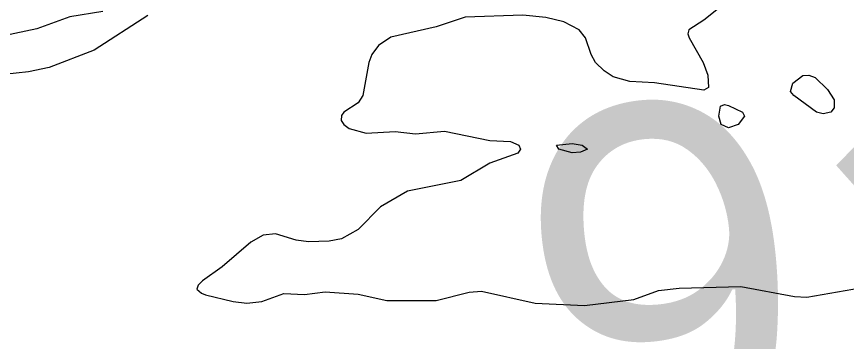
# Model space of a CAD drawing. Extents: x 474277 to 475042, y 254928 to 255625.
# Drawn here: x 474599.52 to 474614.99, y 255597.45 to 255603.51 of the extents above; entities that cross this region are included whole.
import ezdxf

# ---------------------------------------------------------------- set-up
doc = ezdxf.new("R2010")
doc.units = 0
doc.header["$MEASUREMENT"] = 0
doc.layers.add('BaseMapV2_DTM_export_MonNov09090547073261 — entities', color=1, linetype='CONTINUOUS')
doc.styles.get("Standard").update_dxf_attribs({"font": 'romans.shx'})

msp = doc.modelspace()

# ---------------------------------------------------------------- linework, layer by layer
at = {"layer": 'BaseMapV2_DTM_export_MonNov09090547073261 — entities', "color": 15, "linetype": 'Continuous', "true_color": 0xb7484b}
for points in [[(474612.771, 255603.806, 90.25), (474612.319, 255603.448, 90.25), (474612.036, 255603.269, 90.25), (474612.017, 255603.193, 90.25), (474612.045, 255603.116, 90.25), (474612.304, 255602.656, 90.25), (474612.394, 255602.426, 90.25), (474612.403, 255602.196, 90.25), (474612.319, 255602.142, 90.25), (474611.399, 255602.282, 90.25), (474610.938, 255602.303, 90.25), (474610.632, 255602.394, 90.25), (474610.459, 255602.503, 90.25), (474610.303, 255602.656, 90.25), (474610.218, 255602.809, 90.25), (474610.117, 255603.116, 90.25), (474609.993, 255603.269, 90.25), (474609.712, 255603.418, 90.25), (474609.377, 255603.499, 90.25), (474608.945, 255603.541, 90.25), (474607.871, 255603.5, 90.25), (474607.335, 255603.324, 90.25), (474606.491, 255603.13, 90.25), (474606.261, 255602.975, 90.25), (474606.134, 255602.809, 90.25), (474606.08, 255602.656, 90.25), (474605.971, 255602.043, 90.25), (474605.878, 255601.91, 90.25), (474605.613, 255601.736, 90.25), (474605.571, 255601.674, 90.25), (474605.566, 255601.582, 90.25), (474605.613, 255601.506, 90.25), (474605.716, 255601.429, 90.25), (474606.031, 255601.346, 90.25), (474606.568, 255601.375, 90.25), (474606.951, 255601.329, 90.25), (474607.488, 255601.381, 90.25), (474608.331, 255601.209, 90.25), (474608.715, 255601.189, 90.25), (474608.87, 255601.122, 90.25), (474608.903, 255601.046, 90.25), (474608.856, 255600.969, 90.25), (474608.331, 255600.782, 90.25), (474607.795, 255600.465, 90.25), (474606.798, 255600.265, 90.25), (474606.299, 255599.972, 90.25), (474605.878, 255599.548, 90.25), (474605.571, 255599.376, 90.25), (474605.341, 255599.332, 90.25), (474604.958, 255599.318, 90.25), (474604.728, 255599.353, 90.25), (474604.344, 255599.47, 90.25), (474604.114, 255599.447, 90.25), (474603.884, 255599.316, 90.25), (474603.348, 255598.853, 90.25), (474602.983, 255598.592, 90.25), (474602.902, 255598.515, 90.25), (474602.88, 255598.439, 90.25), (474602.962, 255598.362, 90.25), (474603.041, 255598.335, 90.25), (474603.551, 255598.209, 90.25), (474603.808, 255598.177, 90.25), (474604.088, 255598.209, 90.25), (474604.498, 255598.36, 90.25), (474604.881, 255598.34, 90.25), (474605.264, 255598.388, 90.25), (474605.878, 255598.344, 90.25), (474606.415, 255598.229, 90.25), (474607.335, 255598.225, 90.25), (474607.948, 255598.381, 90.25), (474608.178, 255598.4, 90.25), (474609.175, 255598.181, 90.25), (474610.095, 255598.134, 90.25), (474611.015, 255598.249, 90.25), (474611.475, 255598.416, 90.25), (474611.859, 255598.458, 90.25), (474613.009, 255598.489, 90.25), (474614.006, 255598.3, 90.25), (474614.236, 255598.291, 90.25), (474615.232, 255598.461, 90.25)], [(474601.124, 255603.608, 90.75), (474600.511, 255603.508, 90.75), (474599.897, 255603.285, 90.75), (474598.287, 255602.945, 90.75)], [(474601.967, 255603.532, 90.5), (474600.968, 255602.886, 90.5), (474600.127, 255602.564, 90.5), (474599.744, 255602.486, 90.5), (474599.284, 255602.438, 90.5)], [(474614.683, 255601.736, 90.25), (474614.542, 255601.701, 90.25), (474614.416, 255601.736, 90.25), (474613.991, 255602.043, 90.25), (474613.931, 255602.119, 90.25), (474613.972, 255602.273, 90.25), (474614.159, 255602.419, 90.25), (474614.272, 255602.426, 90.25), (474614.389, 255602.378, 90.25), (474614.619, 255602.155, 90.25), (474614.741, 255601.966, 90.25), (474614.747, 255601.813, 90.25), (474614.683, 255601.736, 90.25)], [(474612.955, 255601.506, 90.25), (474612.779, 255601.442, 90.25), (474612.642, 255601.506, 90.25), (474612.595, 255601.659, 90.25), (474612.625, 255601.843, 90.25), (474612.702, 255601.876, 90.25), (474612.779, 255601.86, 90.25), (474613.036, 255601.736, 90.25), (474613.075, 255601.659, 90.25), (474612.955, 255601.506, 90.25)], [(474610.152, 255601.046, 90.25), (474610.018, 255600.987, 90.25), (474609.865, 255600.978, 90.25), (474609.62, 255601.046, 90.25), (474609.573, 255601.122, 90.25), (474609.865, 255601.154, 90.25), (474610.052, 255601.122, 90.25), (474610.152, 255601.046, 90.25)]]:
    msp.add_polyline3d(points, dxfattribs=at)

# ---------------------------------------------------------------- texts
at = {"layer": 'BaseMapV2_DTM_export_MonNov09090547073261 — entities', "color": 250, "true_color": 0x323232, "insert": (474609.335, 255594.517), "char_height": 0.2, "width": 17.61571, "attachment_point": 7, "rotation": 5.7849}
msp.add_mtext('\\fOpen Sans|i0|b0;\\H7.02279;91\\~m', dxfattribs=at)

doc.saveas('drawing.dxf')
